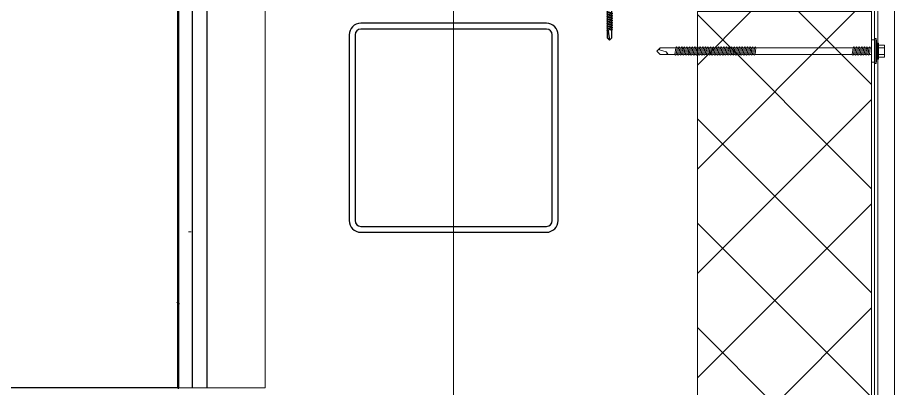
# Model space of a CAD drawing. Header units: metres. Extents: x -7665 to -5405, y -4871 to -3608.
# Drawn here: x -5483.862 to -5483.106, y -4859.607 to -4859.287 of the extents above; entities that cross this region are included whole.
import ezdxf

# ---------------------------------------------------------------- set-up
doc = ezdxf.new("R2010")
doc.units = ezdxf.units.M
doc.linetypes.add('Xref_level ST-8$0$DASHDOT', pattern=[25.4, 12.7, -6.35, 0, -6.35])
doc.layers.add('_5-1_Площадь помещений', color=2, linetype='Continuous', lineweight=30, plot=False)
for name, color, linetype in [('A-Wall', 113, 'Continuous'), ('S-METL', 7, 'Continuous'), ('Основной', 7, 'Continuous'), ('Стены ГКЛ (графика)', 7, 'Continuous')]:
    doc.layers.add(name, color=color, linetype=linetype)
for name, color, linetype, lineweight in [('S-WALL-PATT', 7, 'Continuous', 0), ('Выноски', 7, 'Continuous', 15), ('Обобщенные модели', 7, 'Continuous', 18), ('ОСИ', 250, 'Xref_level ST-8$0$DASHDOT', 5), ('Цоколь', 252, 'Continuous', 18)]:
    doc.layers.add(name, color=color, linetype=linetype, lineweight=lineweight)
doc.layers.add('ГКЛ (контур)', color=255, linetype='Continuous', plot=False)
doc.layers.add('Окна', color=7, linetype='Continuous', lineweight=9, true_color=0x0080c0)

# ---------------------------------------------------------------- blocks, each defined once
blk = doc.blocks.new('*U15')
for points in [[(-80.00000000000001, -89.99999999999999), (80.00000000000001, -90, 0.4142135623730951), (90, -79.99999999999999), (90.00000000000001, 79.99999999999999, 0.4142135623730955), (80.00000000000001, 90), (-80.00000000000001, 90.00000000000001, 0.4142135623730947), (-89.99999999999997, 79.99999999999999), (-90, -79.99999999999999, 0.4142135623730947)], [(-80.00000000000001, -84.99999999999997), (80.00000000000001, -84.99999999999999, 0.4142135623730943), (84.99999999999999, -80), (85, 80, 0.4142135623730951), (80.00000000000001, 84.99999999999999), (-80.00000000000001, 85, 0.4142135623730933), (-84.99999999999996, 80), (-84.99999999999999, -80, 0.4142135623730933)]]:
    blk.add_lwpolyline(points, format="xyb", close=True)
blk = doc.blocks.new('*U57')
at = {"layer": 'S-WALL-PATT', "lineweight": 0, "true_color": 0x636466}
h = blk.add_hatch(dxfattribs=at)
h.set_pattern_fill('ANSI37', color=251, scale=20)
h.set_pattern_definition([(45, (0, 0), (-44.90128060534577, 44.90128060534577), []), (135, (0, 0), (-44.90128060534577, -44.90128060534576), [])])
h.paths.add_polyline_path([(-150, 0), (0, 1.4210854715202e-14), (0, 590), (-150, 590)])
at = {"color": 0}
blk.add_lwpolyline([(-150, 0), (0, 0), (0, 590), (-150, 590)], close=True, dxfattribs=at)
blk = doc.blocks.new('scr_swp_150')
at = {"color": 0, "lineweight": 0, "ltscale": 10}
for p, q in [((-4, 10.75821146399539), (-5, 3.75821146402086)), ((-3, 10.75821146399539), (-4, 10.75821146399539)), ((-4, 10.75821146399539), (-4, -10.75821146399539)), ((-3, -10.75821146399539), (-3, 10.75821146399539)), ((0, 9.625768151992816), (-3, 9.625768151992816)), ((-3, 9.625768151992816), (-3, -9.625768151992816)), ((0, -9.625768151992816), (0, 9.625768151992816)), ((-6, 5.095994904011604), (-11.20000000000073, 5.095994904011604)), ((-11.20000000000073, 5.095994904011604), (-11.20000000000073, -5.095994904011604)), ((-6, 2.831108280006447), (-11.20000000000073, 2.831108280006447)), ((-5, 6.794659872000921), (-6, 6.794659872000921)), ((-6, 6.794659872000921), (-6, -6.794659872000921)), ((-6, -5.095994904011604), (-6, 5.095994904011604)), ((-5, -6.794659872000921), (-5, 6.794659872000921)), ((0.9606996713409899, 2.831108280006447), (0, 2.831108280006447)), ((0.9606996713409899, 2.831108280006447), (1.413676996085997, 3.623818598440266)), ((1.753409989687498, -2.831108279977343), (0.9606996713409899, 2.831108280006447)), ((1.413676996085997, 3.623818598440266), (2.093142983285361, 2.831108280006447)), ((3.22558629528794, 2.831108280006447), (2.093142983285361, 2.831108280006447)), ((2.093142983285361, 2.831108280006447), (2.885853301690076, -2.831108279977343)), ((3.22558629528794, 2.831108280006447), (2.093142983285361, 2.831108280006447)), ((3.22558629528794, 2.831108280006447), (3.678563620120258, 3.623818598440266)), ((4.018296613721759, -2.831108279977343), (3.22558629528794, 2.831108280006447)), ((3.678563620120258, 3.623818598440266), (4.358029607319622, 2.831108280006447)), ((5.490472919322201, 2.831108280006447), (4.358029607319622, 2.831108280006447)), ((4.358029607319622, 2.831108280006447), (5.150739925724338, -2.831108279977343)), ((5.490472919322201, 2.831108280006447), (4.358029607319622, 2.831108280006447)), ((5.490472919322201, 2.831108280006447), (5.943450244067208, 3.623818598440266)), ((6.283183237726917, -2.831108279977343), (5.490472919322201, 2.831108280006447)), ((5.943450244067208, 3.623818598440266), (6.62291623132478, 2.831108280006447)), ((7.755359543298255, 2.831108280006447), (6.62291623132478, 2.831108280006447)), ((6.62291623132478, 2.831108280006447), (7.415626549700391, -2.831108279977343)), ((7.755359543298255, 2.831108280006447), (6.622916231266572, 2.831108280006447)), ((7.755359543298255, 2.831108280006447), (8.208336868101469, 3.623818598440266)), ((8.54806986170297, -2.831108279977343), (7.755359543298255, 2.831108280006447)), ((8.208336868101469, 3.623818598440266), (8.887802855300833, 2.831108280006447)), ((10.02024616730341, 2.831108280006447), (8.887802855300833, 2.831108280006447)), ((8.887802855300833, 2.831108280006447), (9.680513173705549, -2.831108279977343)), ((10.02024616730341, 2.831108280006447), (8.887802855300833, 2.831108280006447)), ((10.02024616730341, 2.831108280006447), (10.47322349210663, 3.623818598440266)), ((10.81295648570813, -2.831108279977343), (10.02024616730341, 2.831108280006447)), ((10.47322349210663, 3.623818598440266), (11.15268947930599, 2.831108280006447)), ((12.28513279133767, 2.831108280006447), (11.15268947930599, 2.831108280006447)), ((11.15268947930599, 2.831108280006447), (11.9453997976816, -2.831108279977343)), ((12.28513279133767, 2.831108280006447), (11.15268947930599, 2.831108280006447)), ((12.28513279133767, 2.831108280006447), (12.73811011608268, 3.623818598440266)), ((13.07784310968418, -2.831108279977343), (12.28513279133767, 2.831108280006447)), ((12.73811011608268, 3.623818598440266), (13.41757610328204, 2.831108280006447)), ((14.55001941528462, 2.831108280006447), (13.41757610328204, 2.831108280006447)), ((13.41757610328204, 2.831108280006447), (14.21028642168676, -2.831108279977343)), ((14.55001941528462, 2.831108280006447), (13.41757610328204, 2.831108280006447)), ((14.55001941528462, 2.831108280006447), (15.00299674011694, 3.623818598440266)), ((15.34272973371844, -2.831108279977343), (14.55001941528462, 2.831108280006447)), ((15.00299674011694, 3.623818598440266), (15.68246272731631, 2.831108280006447)), ((99.5005885280043, 2.831108280011904), (15.68246272731631, 2.831108280006447)), ((15.68246272731631, 2.831108280006447), (16.47517304572102, -2.831108279977343)), ((16.81490603931888, 2.831108280008266), (15.68246272731631, 2.831108280006447)), ((99.5005885280043, 2.831108280011904), (99.95356585284026, 3.623818598445723)), ((100.2932988464381, -2.831108279971886), (99.5005885280043, 2.831108280011904)), ((99.95356585284026, 3.623818598445723), (100.633031840036, 2.831108280011904)), ((100.633031840036, 2.831108280011904), (101.4257421584407, -2.831108279971886)), ((101.7654751520386, 2.831108280011904), (100.633031840036, 2.831108280011904)), ((101.7654751520968, 2.831108280011904), (102.2184524768454, 3.623818598445723)), ((102.5581854704433, -2.831108279971886), (101.7654751520968, 2.831108280011904)), ((102.2184524768454, 3.623818598445723), (102.8979184640411, 2.831108280011904)), ((102.8979184640411, 2.831108280011904), (103.6906287824459, -2.831108279971886)), ((104.0303617760437, 2.831108280011904), (102.8979184640411, 2.831108280011904)), ((104.0303617760437, 2.831108280011904), (104.4833391008797, 3.623818598445723)), ((104.8230720944775, -2.831108279971886), (104.0303617760437, 2.831108280011904)), ((104.4833391008797, 3.623818598445723), (105.1628050880754, 2.831108280011904)), ((105.1628050880754, 2.831108280011904), (105.9555154064801, -2.831108279971886)), ((106.295248400078, 2.831108280011904), (105.1628050880754, 2.831108280011904)), ((106.295248400078, 2.831108280011904), (106.7482257248266, 3.623818598445723)), ((107.0879587184827, -2.831108279971886), (106.295248400078, 2.831108280011904)), ((106.7482257248266, 3.623818598445723), (107.4276917120806, 2.831108280011904)), ((107.4276917120806, 2.831108280011904), (108.2204020304562, -2.831108279971886)), ((108.560135024054, 2.831108280011904), (107.4276917120224, 2.831108280011904)), ((108.560135024054, 2.831108280011904), (109.0131123488609, 3.623818598445723)), ((109.3528453424587, -2.831108279971886), (108.560135024054, 2.831108280011904)), ((109.0131123488609, 3.623818598445723), (109.6925783360566, 2.831108280011904)), ((109.6925783360566, 2.831108280011904), (110.4852886544613, -2.831108279971886)), ((110.8250216480592, 2.831108280011904), (109.6925783360566, 2.831108280011904)), ((110.8250216480592, 2.831108280011904), (111.277998972866, 3.623818598445723)), ((111.6177319664639, -2.831108279971886), (110.8250216480592, 2.831108280011904)), ((111.277998972866, 3.623818598445723), (111.9574649600618, 2.831108280011904)), ((111.9574649600618, 2.831108280011904), (112.7501752784374, -2.831108279970067)), ((113.0899082720935, 2.831108280013723), (111.9574649600618, 2.831108280011904)), ((113.0899082720935, 2.831108280013723), (113.5428855968421, 3.623818598447542)), ((113.88261859044, -2.831108279970067), (113.0899082720935, 2.831108280013723)), ((113.5428855968421, 3.623818598447542), (114.2223515840378, 2.831108280013723)), ((114.2223515840378, 2.831108280013723), (115.0150619024425, -2.831108279970067)), ((115.3547948960404, 2.831108280013723), (114.2223515840378, 2.831108280013723)), ((115.3547948960404, 2.831108280013723), (115.8077722208764, 3.623818598447542)), ((116.1475052144742, -2.831108279970067), (115.3547948960404, 2.831108280013723)), ((115.8077722208764, 3.623818598447542), (116.4872382080721, 2.831108280013723)), ((116.4872382080721, 2.831108280013723), (117.2799485264768, -2.831108279970067)), ((117.6196815200747, 2.831108280013723), (116.4872382080721, 2.831108280013723)), ((117.6196815200747, 2.831108280013723), (118.0726588448233, 3.623818598447542)), ((118.4123918384212, -2.831108279970067), (117.6196815200747, 2.831108280013723)), ((118.0726588448233, 3.623818598447542), (118.752124832019, 2.831108280013723)), ((118.752124832019, 2.831108280013723), (119.5448351504529, -2.831108279970067)), ((119.8845681440507, 2.831108280013723), (118.752124832019, 2.831108280013723)), ((119.8845681440507, 2.831108280013723), (120.3375454687994, 3.623818598447542)), ((120.6772784623972, -2.831108279970067), (119.8845681440507, 2.831108280013723)), ((120.3375454687994, 3.623818598447542), (121.0170114559951, 2.831108280013723)), ((121.0170114559951, 2.831108280013723), (121.8097217743998, -2.831108279970067)), ((122.1494547679977, 2.831108280013723), (121.0170114559951, 2.831108280013723)), ((122.1494547679977, 2.831108280013723), (122.6024320928336, 3.623818598447542)), ((122.9421650864315, -2.831108279970067), (122.1494547679977, 2.831108280013723)), ((122.6024320928336, 3.623818598447542), (123.2818980800294, 2.831108280013723)), ((123.2818980800294, 2.831108280013723), (124.0746083984341, -2.831108279970067)), ((124.4143413920319, 2.831108280013723), (123.2818980800294, 2.831108280013723)), ((124.4143413920319, 2.831108280013723), (124.8673187167806, 3.623818598447542)), ((125.2070517104366, -2.831108279970067), (124.4143413920319, 2.831108280013723)), ((124.8673187167806, 3.623818598447542), (125.5467847040345, 2.831108280013723)), ((125.5467847040345, 2.831108280013723), (126.3394950224101, -2.831108279970067)), ((126.679228016008, 2.831108280013723), (125.5467847039763, 2.831108280013723)), ((126.679228016008, 2.831108280013723), (127.1322053408148, 3.623818598447542)), ((127.4719383344127, -2.831108279970067), (126.679228016008, 2.831108280013723)), ((127.1322053408148, 3.623818598447542), (127.8116713280106, 2.831108280013723)), ((127.8116713280106, 2.831108280013723), (128.6043816464153, -2.831108279970067)), ((128.9441146400131, 2.831108280013723), (127.8116713280106, 2.831108280013723)), ((128.9441146400131, 2.831108280013723), (129.39709196482, 3.623818598447542)), ((129.7368249584179, -2.831108279970067), (128.9441146400131, 2.831108280013723)), ((129.39709196482, 3.623818598447542), (130.0765579520157, 2.831108280013723)), ((130.0765579520157, 2.831108280013723), (130.8692682703913, -2.831108279970067)), ((131.2090012640474, 2.831108280013723), (130.0765579520157, 2.831108280013723)), ((131.2090012640474, 2.831108280013723), (131.661978588796, 3.623818598447542)), ((132.0017115823939, -2.831108279970067), (131.2090012640474, 2.831108280013723)), ((131.661978588796, 3.623818598447542), (132.3414445759918, 2.831108280013723)), ((132.3414445759918, 2.831108280013723), (133.1341548943965, -2.831108279970067)), ((133.4738878879944, 2.831108280013723), (132.3414445759918, 2.831108280013723)), ((133.4738878879944, 2.831108280013723), (133.9268652128303, 3.623818598447542)), ((134.2665982064282, -2.831108279970067), (133.4738878879944, 2.831108280013723)), ((133.9268652128303, 3.623818598447542), (134.606331200026, 2.831108280013723)), ((134.606331200026, 2.831108280013723), (135.3990415184307, -2.831108279970067)), ((135.7387745120286, 2.831108280013723), (134.606331200026, 2.831108280013723)), ((135.7387745120286, 2.831108280013723), (136.1917518367773, 3.623818598447542)), ((136.5314848303751, -2.831108279970067), (135.7387745120286, 2.831108280013723)), ((136.1917518367773, 3.623818598447542), (136.871217823973, 2.831108280013723)), ((136.871217823973, 2.831108280013723), (137.6639281424068, -2.831108279970067)), ((138.0036611360047, 2.831108280013723), (136.871217823973, 2.831108280013723)), ((138.0036611360047, 2.831108280013723), (138.4566384608115, 3.623818598447542)), ((138.7963714544094, -2.831108279970067), (138.0036611360047, 2.831108280013723)), ((138.4566384608115, 3.623818598447542), (139.1361044480072, 2.831108280013723)), ((139.1361044480072, 2.831108280013723), (139.928814766412, -2.831108279970067)), ((140.2685477600098, 2.831108280013723), (139.1361044480072, 2.831108280013723)), ((140.2685477600098, 2.831108280013723), (140.7215250848458, 3.623818598447542)), ((141.0612580784436, -2.831108279970067), (140.2685477600098, 2.831108280013723)), ((140.7215250848458, 3.623818598447542), (141.4009910720415, 2.831108280013723)), ((141.4009910720415, 2.831108280013723), (142.193701390388, -2.831108279970067)), ((142.5334343839859, 2.831108280013723), (141.4009910720415, 2.831108280013723)), ((142.5334343840441, 2.831108280013723), (142.9864117087927, 3.623818598447542)), ((143.3261447023906, -2.831108279970067), (142.5334343840441, 2.831108280013723)), ((142.9864117087927, 3.623818598447542), (143.6658776959885, 2.831108280013723)), ((143.6658776959885, 2.831108280013723), (144.4585880144223, -2.831108279970067)), ((144.7983210080201, 2.831108280013723), (143.6658776959885, 2.831108280013723)), ((144.7983210080201, 2.831108280013723), (145.251298332827, 3.623818598447542)), ((145.5910313264249, -2.831108279970067), (144.7983210080201, 2.831108280013723)), ((145.251298332827, 3.623818598447542), (145.9307643200227, 2.831108280013723)), ((145.9307643200227, 2.831108280013723), (146.7234746384274, -2.831108279970067)), ((147.0632076320253, 2.831108280013723), (145.9307643200227, 2.831108280013723)), ((147.0632076320253, 2.831108280013723), (147.516184956803, 3.623818598447542)), ((147.8559179504009, -2.831108279970067), (147.0632076320253, 2.831108280013723)), ((147.516184956803, 3.623818598447542), (148.1956509439988, 2.831108280013723)), ((148.1956509439988, 2.831108280013723), (148.9883612624035, -2.831108279970067)), ((149.3280942560014, 2.831108280013723), (148.1956509439988, 2.831108280013723)), ((149.3280942560014, 2.831108280013723), (149.7810715808082, 3.623818598447542)), ((150.1208045744061, -2.831108279970067), (149.3280942560014, 2.831108280013723)), ((149.7810715808082, 3.623818598447542), (150.4605375680039, 2.831108280013723)), ((150.4605375680039, 2.831108280013723), (151.2532478864086, -2.831108279970067)), ((151.5929808800065, 2.831108280013723), (150.4605375680039, 2.831108280013723)), ((151.5929808800065, 2.831108280013723), (152.0459582048425, 3.623818598447542)), ((152.3856911984403, -2.831108279970067), (151.5929808800065, 2.831108280013723)), ((152.0459582048425, 3.623818598447542), (152.7254241920382, 2.831108280013723)), ((152.7254241920382, 2.831108280013723), (153.5181345104429, -2.831108279970067)), ((153.8578675040408, 2.831108280013723), (152.7254241920382, 2.831108280013723)), ((153.8578675040408, 2.831108280013723), (154.3108448287894, 3.623818598447542)), ((154.6505778223873, -2.831108279970067), (153.8578675040408, 2.831108280013723)), ((154.3108448287894, 3.623818598447542), (154.9903108159851, 2.831108280013723)), ((154.9903108159851, 2.831108280013723), (155.783021134419, -2.831108279970067)), ((156.1227541280168, 2.831108280015542), (154.9903108159851, 2.831108280013723)), ((156.1227541280168, 2.831108280015542), (156.5757314528237, 3.623818598449361)), ((156.9154644464215, -2.831108279968248), (156.1227541280168, 2.831108280015542)), ((156.5757314528237, 3.623818598449361), (157.2551974400194, 2.831108280015542)), ((157.2551974400194, 2.831108280015542), (158.0479077584241, -2.831108279968248)), ((158.387640752022, 2.831108280015542), (157.2551974400194, 2.831108280015542)), ((158.387640752022, 2.831108280015542), (158.8406180767997, 3.623818598449361)), ((159.1803510703976, -2.831108279968248), (158.387640752022, 2.831108280015542)), ((158.8406180767997, 3.623818598449361), (159.5200840639955, 2.831108280015542)), ((159.5200840639955, 2.831108280015542), (160.3127943824002, -2.831108279968248)), ((160.652527375998, 2.831108280015542), (159.5200840639955, 2.831108280015542)), ((160.652527375998, 2.831108280015542), (161.1055047008049, 3.623818598449361)), ((161.4452376944027, -2.831108279968248), (160.652527375998, 2.831108280015542)), ((161.1055047008049, 3.623818598449361), (161.7849706880006, 2.831108280015542)), ((161.7849706880006, 2.831108280015542), (162.5776810064344, -2.831108279968248)), ((162.9174140000323, 2.831108280015542), (161.7849706880006, 2.831108280015542)), ((162.9174140000323, 2.831108280015542), (163.3703913248391, 3.623818598449361)), ((163.710124318437, -2.831108279968248), (162.9174140000323, 2.831108280015542)), ((163.3703913248391, 3.623818598449361), (164.0498573120349, 2.831108280015542)), ((164.0498573120349, 2.831108280015542), (164.8425676303814, -2.831108279968248)), ((165.1823006239792, 2.831108280015542), (164.0498573120349, 2.831108280015542)), ((165.1823006240375, 2.831108280015542), (165.6352779488152, 3.623818598449361)), ((165.9750109424131, -2.831108279968248), (165.1823006240375, 2.831108280015542)), ((165.6352779488152, 3.623818598449361), (166.3147439360109, 2.831108280015542)), ((166.3147439360109, 2.831108280015542), (167.1074542544156, -2.831108279968248)), ((167.4471872480135, 2.831108280015542), (166.3147439360109, 2.831108280015542)), ((167.4471872480135, 2.831108280015542), (167.9001645728204, 3.623818598449361)), ((168.2398975664182, -2.831108279968248), (167.4471872480135, 2.831108280015542)), ((167.9001645728204, 3.623818598449361), (168.5796305600161, 2.831108280015542)), ((168.5796305600161, 2.831108280015542), (182.1689503039888, 2.831108280015542)), ((168.5796305600161, 2.831108280015542), (169.3723408784208, -2.831108279968248)), ((176.733222406423, -0.6794659872011835), (182.6219276287957, 1.132443311997122)), ((182.1688917200081, 2.831108280015542), (185, 1.637090463191271e-11)), ((185, 1.637090463191271e-11), (182.1688917200663, -2.831108279968248)), ((182.6219276287957, 1.132443311997122), (182.3105057180001, 2.689552866004306)), ((-6, -2.831108279977343), (-11.20000000000073, -2.831108279977343)), ((-11.20000000000073, -5.095994904011604), (-6, -5.095994904011604)), ((-6, -6.794659872000921), (-5, -6.794659872000921)), ((-5, -3.758211463995394), (-4, -10.75821146399539)), ((1.753409989687498, -2.831108279977343), (0, -2.831108279977343)), ((2.432875976883224, -3.51057426717307), (1.753409989687498, -2.831108279977343)), ((2.885853301690076, -2.831108279977343), (2.432875976883224, -3.51057426717307)), ((4.018296613721759, -2.831108279977343), (2.885853301690076, -2.831108279977343)), ((4.018296613721759, -2.831108279977343), (2.885853301690076, -2.831108279977343)), ((4.697762600917486, -3.51057426717307), (4.018296613721759, -2.831108279977343)), ((5.150739925724338, -2.831108279977343), (4.697762600917486, -3.51057426717307)), ((6.283183237726917, -2.831108279977343), (5.150739925724338, -2.831108279977343)), ((6.283183237668709, -2.831108279977343), (5.150739925724338, -2.831108279977343)), ((6.962649224922643, -3.51057426717307), (6.283183237726917, -2.831108279977343)), ((7.415626549700391, -2.831108279977343), (6.962649224922643, -3.51057426717307)), ((8.54806986170297, -2.831108279977343), (7.415626549700391, -2.831108279977343)), ((8.54806986170297, -2.831108279977343), (7.415626549700391, -2.831108279977343)), ((9.227535848898697, -3.51057426717307), (8.54806986170297, -2.831108279977343)), ((9.680513173705549, -2.831108279977343), (9.227535848898697, -3.51057426717307)), ((10.81295648570813, -2.831108279977343), (9.680513173705549, -2.831108279977343)), ((10.81295648570813, -2.831108279977343), (9.680513173705549, -2.831108279977343)), ((11.49242247290385, -3.51057426717307), (10.81295648570813, -2.831108279977343)), ((11.9453997976816, -2.831108279977343), (11.49242247290385, -3.51057426717307)), ((13.07784310968418, -2.831108279977343), (11.9453997976816, -2.831108279977343)), ((13.07784310968418, -2.831108279977343), (11.9453997976816, -2.831108279977343)), ((13.75730909687991, -3.51057426717307), (13.07784310968418, -2.831108279977343)), ((14.21028642168676, -2.831108279977343), (13.75730909687991, -3.51057426717307)), ((15.34272973371844, -2.831108279977343), (14.21028642168676, -2.831108279977343)), ((15.34272973371844, -2.831108279977343), (14.21028642168676, -2.831108279977343)), ((16.02219572091417, -3.51057426717307), (15.34272973371844, -2.831108279977343)), ((16.47517304572102, -2.831108279977343), (16.02219572091417, -3.51057426717307)), ((100.2932988464381, -2.831108279971886), (16.47517304572102, -2.831108279977343)), ((100.9727648336338, -3.510574267167613), (100.2932988464381, -2.831108279971886)), ((101.4257421584407, -2.831108279971886), (100.9727648336338, -3.510574267167613)), ((102.5581854703851, -2.831108279971886), (101.4257421584407, -2.831108279971886)), ((103.237651457639, -3.510574267167613), (102.5581854704433, -2.831108279971886)), ((103.6906287824459, -2.831108279971886), (103.237651457639, -3.510574267167613)), ((104.8230720944775, -2.831108279971886), (103.6906287824459, -2.831108279971886)), ((105.5025380816733, -3.510574267167613), (104.8230720944775, -2.831108279971886)), ((105.9555154064801, -2.831108279971886), (105.5025380816733, -3.510574267167613)), ((107.0879587184245, -2.831108279971886), (105.9555154064801, -2.831108279971886)), ((107.7674247056784, -3.510574267167613), (107.0879587184827, -2.831108279971886)), ((108.2204020304562, -2.831108279971886), (107.7674247056784, -3.510574267167613)), ((109.3528453424587, -2.831108279971886), (108.2204020304562, -2.831108279971886)), ((110.0323113296545, -3.510574267167613), (109.3528453424587, -2.831108279971886)), ((110.4852886544613, -2.831108279971886), (110.0323113296545, -3.510574267167613)), ((111.6177319664639, -2.831108279971886), (110.4852886544613, -2.831108279971886)), ((112.2971979536596, -3.510574267167613), (111.6177319664639, -2.831108279971886)), ((112.7501752784374, -2.831108279970067), (112.2971979536596, -3.510574267167613)), ((113.88261859044, -2.831108279970067), (112.7501752784374, -2.831108279970067)), ((114.5620845776357, -3.510574267165794), (113.88261859044, -2.831108279970067)), ((115.0150619024425, -2.831108279970067), (114.5620845776357, -3.510574267165794)), ((116.1475052144742, -2.831108279970067), (115.0150619024425, -2.831108279970067)), ((116.8269712016699, -3.510574267165794), (116.1475052144742, -2.831108279970067)), ((117.2799485264768, -2.831108279970067), (116.8269712016699, -3.510574267165794)), ((118.4123918384212, -2.831108279970067), (117.2799485264768, -2.831108279970067)), ((119.0918578256751, -3.510574267165794), (118.4123918384212, -2.831108279970067)), ((119.5448351504529, -2.831108279970067), (119.0918578256751, -3.510574267165794)), ((120.6772784623972, -2.831108279970067), (119.5448351504529, -2.831108279970067)), ((121.356744449593, -3.510574267165794), (120.6772784623972, -2.831108279970067)), ((121.8097217743998, -2.831108279970067), (121.356744449593, -3.510574267165794)), ((122.9421650864315, -2.831108279970067), (121.8097217743998, -2.831108279970067)), ((123.6216310736272, -3.510574267165794), (122.9421650864315, -2.831108279970067)), ((124.0746083984341, -2.831108279970067), (123.6216310736272, -3.510574267165794)), ((125.2070517103784, -2.831108279970067), (124.0746083984341, -2.831108279970067)), ((125.8865176976324, -3.510574267165794), (125.2070517104366, -2.831108279970067)), ((126.3394950224101, -2.831108279970067), (125.8865176976324, -3.510574267165794)), ((127.4719383344127, -2.831108279970067), (126.3394950224101, -2.831108279970067)), ((128.1514043216084, -3.510574267165794), (127.4719383344127, -2.831108279970067)), ((128.6043816464153, -2.831108279970067), (128.1514043216084, -3.510574267165794)), ((129.7368249584179, -2.831108279970067), (128.6043816464153, -2.831108279970067)), ((130.4162909456136, -3.510574267165794), (129.7368249584179, -2.831108279970067)), ((130.8692682703913, -2.831108279970067), (130.4162909456136, -3.510574267165794)), ((132.0017115823939, -2.831108279970067), (130.8692682703913, -2.831108279970067)), ((132.6811775695896, -3.510574267165794), (132.0017115823939, -2.831108279970067)), ((133.1341548943965, -2.831108279970067), (132.6811775695896, -3.510574267165794)), ((134.2665982064282, -2.831108279970067), (133.1341548943965, -2.831108279970067)), ((134.9460641936239, -3.510574267165794), (134.2665982064282, -2.831108279970067)), ((135.3990415184307, -2.831108279970067), (134.9460641936239, -3.510574267165794)), ((136.5314848303751, -2.831108279970067), (135.3990415184307, -2.831108279970067)), ((137.2109508176291, -3.510574267165794), (136.5314848303751, -2.831108279970067)), ((137.6639281424068, -2.831108279970067), (137.2109508176291, -3.510574267165794)), ((138.7963714544094, -2.831108279970067), (137.6639281424068, -2.831108279970067)), ((139.4758374416051, -3.510574267165794), (138.7963714544094, -2.831108279970067)), ((139.928814766412, -2.831108279970067), (139.4758374416051, -3.510574267165794)), ((141.0612580784436, -2.831108279970067), (139.928814766412, -2.831108279970067)), ((141.7407240656394, -3.510574267165794), (141.0612580784436, -2.831108279970067)), ((142.193701390388, -2.831108279970067), (141.7407240656394, -3.510574267165794)), ((143.3261447023906, -2.831108279970067), (142.193701390388, -2.831108279970067)), ((144.0056106895863, -3.510574267165794), (143.3261447023906, -2.831108279970067)), ((144.4585880144223, -2.831108279970067), (144.0056106895863, -3.510574267165794)), ((145.5910313264249, -2.831108279970067), (144.4585880144223, -2.831108279970067)), ((146.2704973136206, -3.510574267165794), (145.5910313264249, -2.831108279970067)), ((146.7234746384274, -2.831108279970067), (146.2704973136206, -3.510574267165794)), ((147.8559179504009, -2.831108279970067), (146.7234746384274, -2.831108279970067)), ((148.5353839376257, -3.510574267165794), (147.8559179504009, -2.831108279970067)), ((148.9883612624035, -2.831108279970067), (148.5353839376257, -3.510574267165794)), ((150.1208045744061, -2.831108279970067), (148.9883612624035, -2.831108279970067)), ((150.8002705616018, -3.510574267165794), (150.1208045744061, -2.831108279970067)), ((151.2532478864086, -2.831108279970067), (150.8002705616018, -3.510574267165794)), ((152.3856911984403, -2.831108279970067), (151.2532478864086, -2.831108279970067)), ((153.0651571856361, -3.510574267165794), (152.3856911984403, -2.831108279970067)), ((153.5181345104429, -2.831108279970067), (153.0651571856361, -3.510574267165794)), ((154.6505778223873, -2.831108279970067), (153.5181345103847, -2.831108279970067)), ((155.330043809583, -3.510574267165794), (154.6505778223873, -2.831108279970067)), ((155.783021134419, -2.831108279970067), (155.330043809583, -3.510574267165794)), ((156.9154644464215, -2.831108279968248), (155.783021134419, -2.831108279970067)), ((157.5949304336173, -3.510574267163975), (156.9154644464215, -2.831108279968248)), ((158.0479077584241, -2.831108279968248), (157.5949304336173, -3.510574267163975)), ((159.1803510703976, -2.831108279968248), (158.0479077584241, -2.831108279968248)), ((159.8598170576515, -3.510574267163975), (159.1803510703976, -2.831108279968248)), ((160.3127943824002, -2.831108279968248), (159.8598170576515, -3.510574267163975)), ((161.4452376944027, -2.831108279968248), (160.3127943824002, -2.831108279968248)), ((162.1247036815985, -3.510574267163975), (161.4452376944027, -2.831108279968248)), ((162.5776810064344, -2.831108279968248), (162.1247036815985, -3.510574267163975)), ((163.710124318437, -2.831108279968248), (162.5776810064344, -2.831108279968248)), ((164.3895903056327, -3.510574267163975), (163.710124318437, -2.831108279968248)), ((164.8425676303814, -2.831108279968248), (164.3895903056327, -3.510574267163975)), ((165.9750109424131, -2.831108279968248), (164.8425676303814, -2.831108279968248)), ((166.6544769296088, -3.510574267163975), (165.9750109424131, -2.831108279968248)), ((167.1074542544156, -2.831108279968248), (166.6544769296088, -3.510574267163975)), ((168.2398975664182, -2.831108279968248), (167.1074542544156, -2.831108279968248)), ((168.9193635536139, -3.510574267163975), (168.2398975664182, -2.831108279968248)), ((169.3723408784208, -2.831108279968248), (168.9193635536139, -3.510574267163975)), ((182.168950304047, -2.831108279968248), (169.3723408784208, -2.831108279968248)), ((175.3742904320316, -2.264886624010614), (176.733222406423, -0.6794659872011835)), ((178.2053987120235, -2.831108279968248), (175.3742904320316, -2.264886624010614)), ((-4, -10.75821146399539), (-3, -10.75821146399539)), ((-3, -9.625768151992816), (0, -9.625768151992816))]:
    blk.add_line(p, q, dxfattribs=at)
blk = doc.blocks.new('29-4.8-drill')
at = {"color": 0, "ltscale": 100}
for p, q in [((-6.80000000000291, 4), (-3.400000000001455, 4)), ((-6.80000000000291, -4), (-6.80000000000291, 4)), ((-6.80000000000291, 2), (-3.400000000001455, 2)), ((-3.400000000001455, 5.25), (-2.5, 5.25)), ((-3.400000000001455, -5.25), (-3.400000000001455, 5.25)), ((-3.400000000001455, 4), (-3.400000000001455, -4)), ((-2.5, 5.25), (-2.5, -5.25)), ((-2.5, -2.049999999995634), (-2.5, 2.05000000000291)), ((-2.5, 2.05000000000291), (-2, 2.05000000000291)), ((-2, 7), (-1.5, 7)), ((-2, -7), (-2, 7)), ((-1.5, 7), (-1.5, -7)), ((-1.5, 7), (0, 7)), ((-1.5, -7), (-1.5, 7)), ((0, 7), (0, -7)), ((0, 2.049999999995634), (1.863843876330066, 2.05000000000291)), ((2.21384387632861, 2.400000000001455), (1.863843876330066, 2.05000000000291)), ((1.863843876330066, 2.05000000000291), (3.150000000037835, -2.049999999995634)), ((2.213843876321334, 2.400000000001455), (3.5, -2.400000000001455)), ((2.213843876314058, 2.400000000001455), (2.563843876312603, 2.05000000000291)), ((2.563843876312603, 2.05000000000291), (3.863843876330066, 2.05000000000291)), ((2.563843876312603, 2.05000000000291), (3.850000000013097, -2.049999999988358)), ((4.21384387632861, 2.400000000001455), (3.863843876330066, 2.05000000000291)), ((3.863843876330066, 2.05000000000291), (5.150000000037835, -2.049999999995634)), ((4.213843876321334, 2.400000000001455), (5.5, -2.400000000001455)), ((4.213843876314058, 2.400000000001455), (4.563843876312603, 2.05000000000291)), ((4.563843876312603, 2.05000000000291), (5.863843876330066, 2.05000000000291)), ((4.563843876312603, 2.05000000000291), (5.850000000013097, -2.049999999988358)), ((6.21384387632861, 2.400000000001455), (5.863843876330066, 2.05000000000291)), ((5.863843876330066, 2.05000000000291), (7.150000000037835, -2.049999999995634)), ((6.213843876321334, 2.400000000001455), (7.5, -2.400000000001455)), ((6.213843876314058, 2.400000000001455), (6.563843876312603, 2.05000000000291)), ((6.563843876312603, 2.05000000000291), (7.863843876330066, 2.05000000000291)), ((6.563843876312603, 2.05000000000291), (7.850000000013097, -2.049999999988358)), ((8.21384387632861, 2.400000000001455), (7.863843876330066, 2.05000000000291)), ((7.863843876330066, 2.05000000000291), (9.150000000037835, -2.049999999995634)), ((8.213843876321334, 2.400000000001455), (9.5, -2.400000000001455)), ((8.213843876314058, 2.400000000001455), (8.563843876312603, 2.05000000000291)), ((8.563843876312603, 2.05000000000291), (9.863843876330066, 2.05000000000291)), ((8.563843876312603, 2.05000000000291), (9.850000000013097, -2.049999999988358)), ((10.21384387632861, 2.400000000001455), (9.863843876330066, 2.05000000000291)), ((9.863843876330066, 2.05000000000291), (11.15000000003783, -2.049999999995634)), ((10.21384387632133, 2.400000000001455), (11.5, -2.400000000001455)), ((10.21384387631406, 2.400000000001455), (10.5638438763126, 2.05000000000291)), ((10.5638438763126, 2.05000000000291), (11.86384387633007, 2.05000000000291)), ((10.5638438763126, 2.05000000000291), (11.8500000000131, -2.049999999988358)), ((12.21384387632861, 2.400000000001455), (11.86384387633007, 2.05000000000291)), ((11.86384387633007, 2.05000000000291), (13.15000000003783, -2.049999999995634)), ((12.21384387632133, 2.400000000001455), (13.5, -2.400000000001455)), ((12.21384387631406, 2.400000000001455), (12.5638438763126, 2.05000000000291)), ((12.5638438763126, 2.05000000000291), (13.86384387633007, 2.05000000000291)), ((12.5638438763126, 2.05000000000291), (13.8500000000131, -2.049999999988358)), ((14.21384387632861, 2.400000000001455), (13.86384387633007, 2.05000000000291)), ((13.86384387633007, 2.05000000000291), (15.15000000003783, -2.049999999995634)), ((14.21384387632133, 2.400000000001455), (15.5, -2.400000000001455)), ((14.21384387631406, 2.400000000001455), (14.5638438763126, 2.05000000000291)), ((14.5638438763126, 2.05000000000291), (15.86384387633007, 2.05000000000291)), ((14.5638438763126, 2.05000000000291), (15.8500000000131, -2.049999999988358)), ((16.21384387632861, 2.400000000001455), (15.86384387633007, 2.05000000000291)), ((15.86384387633007, 2.05000000000291), (17.15000000003783, -2.049999999995634)), ((16.21384387632133, 2.400000000001455), (17.5, -2.400000000001455)), ((16.21384387631406, 2.400000000001455), (16.5638438763126, 2.05000000000291)), ((16.5638438763126, 2.05000000000291), (17.86384387633007, 2.05000000000291)), ((16.5638438763126, 2.05000000000291), (17.8500000000131, -2.049999999988358)), ((18.21384387632861, 2.400000000001455), (17.86384387633007, 2.05000000000291)), ((17.86384387633007, 2.05000000000291), (18.15347677590034, 1.126710154894681)), ((18.50347677589161, 0.7767101549034123), (18.15347677589307, 1.126710154901957)), ((18.21384387632133, 2.400000000001455), (18.61809201786673, 0.8913253968930803)), ((18.21384387631406, 2.400000000001455), (18.5638438763126, 2.05000000000291)), ((18.50347677587706, 0.7767101549034123), (18.85347677587561, 1.126710154901957)), ((18.5638438763126, 2.05000000000291), (24.44999999998254, 2.05000000000291)), ((18.5638438763126, 2.05000000000291), (18.85347677588288, 1.126710154909233)), ((18.85347677587561, 1.126710154901957), (26.50000000000728, 0)), ((26.49999999999272, 0), (24.44999999998254, 2.05000000000291)), ((24.44999999998254, 2.05000000000291), (25.51833517263003, 0.1446476650016848)), ((-6.80000000000291, -2), (-3.400000000001455, -2)), ((-3.400000000001455, -4), (-6.80000000000291, -4)), ((-2.5, -5.25), (-3.400000000001455, -5.25)), ((-2, -2.049999999995634), (-2.5, -2.049999999995634)), ((-1.5, -7), (-2, -7)), ((0, -7), (-1.5, -7)), ((3.150000000037835, -2.049999999995634), (0, -2.049999999995634)), ((3.500000000029104, -2.399999999986903), (3.150000000030559, -2.049999999988358)), ((3.500000000014552, -2.399999999986903), (3.850000000013097, -2.049999999988358)), ((5.150000000037835, -2.049999999995634), (3.850000000005821, -2.049999999995634)), ((5.500000000029104, -2.399999999986903), (5.150000000030559, -2.049999999988358)), ((5.500000000014552, -2.399999999986903), (5.850000000013097, -2.049999999988358)), ((7.150000000037835, -2.049999999995634), (5.850000000005821, -2.049999999995634)), ((7.500000000029104, -2.399999999986903), (7.150000000030559, -2.049999999988358)), ((7.500000000014552, -2.399999999986903), (7.850000000013097, -2.049999999988358)), ((9.150000000037835, -2.049999999995634), (7.850000000005821, -2.049999999995634)), ((9.500000000029104, -2.399999999986903), (9.150000000030559, -2.049999999988358)), ((9.500000000014552, -2.399999999986903), (9.850000000013097, -2.049999999988358)), ((11.15000000003783, -2.049999999995634), (9.85000000000582, -2.049999999995634)), ((11.5000000000291, -2.399999999986903), (11.15000000003056, -2.049999999988358)), ((11.50000000001455, -2.399999999986903), (11.8500000000131, -2.049999999988358)), ((13.15000000003783, -2.049999999995634), (11.85000000000582, -2.049999999995634)), ((13.5000000000291, -2.399999999986903), (13.15000000003056, -2.049999999988358)), ((13.50000000001455, -2.399999999986903), (13.8500000000131, -2.049999999988358)), ((15.15000000003783, -2.049999999995634), (13.85000000000582, -2.049999999995634)), ((15.5000000000291, -2.399999999986903), (15.15000000003056, -2.049999999988358)), ((15.50000000001455, -2.399999999986903), (15.8500000000131, -2.049999999988358)), ((17.15000000003783, -2.049999999995634), (15.85000000000582, -2.049999999995634)), ((17.5000000000291, -2.399999999986903), (17.15000000003056, -2.049999999988358)), ((17.50000000001455, -2.399999999986903), (17.8500000000131, -2.049999999988358)), ((24.45000000000437, -2.049999999995634), (17.85000000000582, -2.049999999995634)), ((26.49999999999272, -1.455191522836685e-11), (24.45000000000437, -2.049999999995634))]:
    blk.add_line(p, q, dxfattribs=at)
blk = doc.blocks.new('ОК-1 1200 (ширина проема)')
at = {"layer": 'S-METL', "xscale": -1}
blk.add_blockref('29-4.8-drill', (2, 225.6178670282243), dxfattribs=at)
at = {"layer": 'S-METL', "xscale": -1, "rotation": 270}
blk.add_blockref('scr_swp_150', (-34, -8.442043326795101e-05), dxfattribs=at)
blk = doc.blocks.new('*U92')
at = {"layer": 'A-Wall', "linetype": 'Continuous', "lineweight": 18}
h = blk.add_hatch(dxfattribs=at)
h.set_pattern_fill('GENERAL_TEXTURE', color=30, scale=300, style=0, pattern_type=2)
h.set_pattern_definition([(0, (12, 6), (3, 300), [3, -300]), (10, (108, 12), (-49.14003004104248, 295.9632704366632), [2.999999999999999, -299.9999999999998]), (20, (54, 78), (-99.78696513534288, 282.9338466657496), [3, -300]), (29.99999999999999, (120, 126), (-147.4019237886467, 261.3076211353316), [3, -300]), (40, (42.00000000000001, 144), (-190.5381495766049, 231.741695764753), [2.999999999999999, -299.9999999999998]), (49.99999999999999, (66, 216), (-227.8849701066338, 195.1344162353187), [3, -300]), (59.99999999999999, (24, 270), (-258.3076211353316, 152.5980762113534), [3, -300]), (70, (120, 264), (-280.8817258057955, 105.4251208600584), [2.999999999999999, -299.9999999999998]), (80, (192, 276), (-294.9213813706616, 55.04887655911575), [2.999999999999999, -299.9999999999998]), (90, (228, 204), (-300, 3.000000000000018), [3, -300]), (99.99999999999997, (288, 198), (-295.9632704366632, -49.14003004104247), [3, -299.9999999999999]), (110, (288, 90), (-282.9338466657496, -99.78696513534288), [3, -300]), (120, (234, 54), (-261.3076211353316, -147.4019237886466), [2.999999999999999, -299.9999999999998]), (130, (150, 72), (-231.741695764753, -190.5381495766049), [3, -300]), (140, (204, 126), (-195.1344162353188, -227.8849701066338), [3, -300]), (150, (150, 180), (-152.5980762113533, -258.3076211353316), [3, -300]), (160.0000000000001, (276, 12), (-105.4251208600585, -280.8817258057954), [3, -300])])
h.paths.add_polyline_path([(12.5, 0), (12.5, -12.5), (530.7155004115775, -12.5), (530.7155004115775, 0)], flags=0)
at = {"layer": 'A-Wall', "color": 30, "linetype": 'Continuous', "lineweight": 50}
blk.add_line((0.8847013400118158, -1.347017690507073), (459.9999595702575, -1.347017690507073), dxfattribs=at)
at = {"layer": 'A-Wall', "color": 11, "linetype": 'Continuous', "lineweight": 25}
for p, q in [((0.8847013400118158, -13.84701769050707), (447.4999595702575, -13.84701769050707)), ((0.8847013400118158, -26.34701769050707), (434.9999595702575, -26.34701769050707))]:
    blk.add_line(p, q, dxfattribs=at)
at = {"layer": 'A-Wall', "color": 8, "linetype": 'Continuous', "lineweight": 0}
blk.add_line((0.8847013400118158, -76.34701769050706), (384.9999595702574, -76.34701769050707), dxfattribs=at)
for points in [[(0.8847013400118158, -1.347017690507073), (0.8847013400118158, -76.34701769050706)], [(384.9999595702575, -76.34701769050707), (459.9999595702575, -1.347017690507073)]]:
    blk.add_lwpolyline(points, dxfattribs=at)
blk = doc.blocks.new('*U183')
at = {"layer": 'Цоколь'}
for p, q in [((7299.999999999978, -9.094947017729282e-13), (0, 0)), ((7302.588190451002, -2.588190451025184), (0, -2.588190451025184)), ((7305.485967929869, -5.485967929891558), (0, -5.485967929892468)), ((7319.868340227321, -19.86834022734274), (-9.094947017729282e-13, -19.86834022734365))]:
    blk.add_line(p, q, dxfattribs=at)

msp = doc.modelspace()

# ---------------------------------------------------------------- linework, layer by layer
at = {"layer": '_5-1_Площадь помещений'}
msp.add_lwpolyline([(-5511.821365646552, -4857.762400349545), (-5483.723814666329, -4857.762400349545), (-5483.723814666329, -4859.606196634222), (-5511.821365646552, -4859.606196634222)], close=True, dxfattribs=at)
at = {"layer": 'ГКЛ (контур)'}
msp.add_lwpolyline([(-5483.723814666329, -4857.762081335562), (-5483.723814666329, -4859.607081335562)], dxfattribs=at)
at = {"layer": 'ОСИ'}
msp.add_line((-5483.486365646552, -4867.205464102768), (-5483.486365646552, -4852.604540654441), dxfattribs=at)

# ---------------------------------------------------------------- block references
at = {"layer": 'Выноски', "xscale": -0.001, "yscale": 0.001, "zscale": 0.001, "rotation": 180}
msp.add_blockref('*U57', (-5483.126365646553, -4859.282081335562), dxfattribs=at)
at = {"layer": 'Обобщенные модели', "xscale": 0.001, "yscale": 0.001, "zscale": 0.001, "rotation": 90.00000000000001}
msp.add_blockref('*U183', (-5483.126365646553, -4860.882081335562), dxfattribs=at)
at = {"layer": 'Окна', "color": 7, "xscale": 0.001, "yscale": 0.001, "zscale": 0.001, "rotation": 90}
msp.add_blockref('ОК-1 1200 (ширина проема)', (-5483.126365646553, -4859.282081335562), dxfattribs=at)
at = {"layer": 'Основной', "xscale": 0.001, "yscale": 0.001, "zscale": 0.001}
msp.add_blockref('*U15', (-5483.486365646552, -4859.382081335562), dxfattribs=at)
at = {"layer": 'Стены ГКЛ (графика)', "xscale": 0.001, "yscale": 0.001, "zscale": 0.001, "rotation": 90.00000000000001}
msp.add_blockref('*U92', (-5483.725161684019, -4859.607081335562), dxfattribs=at)

doc.saveas('drawing.dxf')
